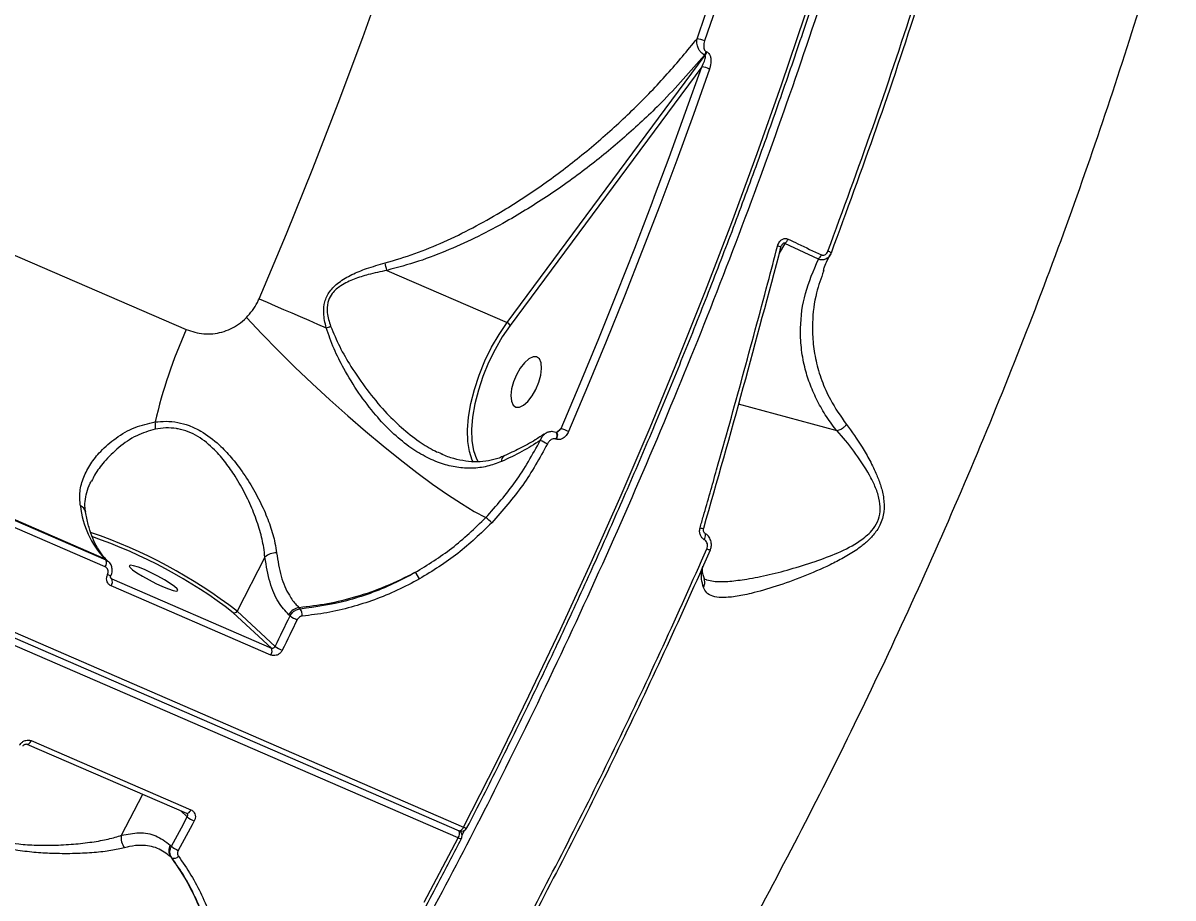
# Model space of a CAD drawing. Header units: millimetres. Extents: x -6104 to 7803, y -6013 to 4803.
# Drawn here: x 1746.5 to 1936.7, y -2313.8 to -2169.1 of the extents above; entities that cross this region are included whole.
import ezdxf

# ---------------------------------------------------------------- set-up
doc = ezdxf.new("R2010")
doc.units = ezdxf.units.MM
for name, color, linetype in [('DIKOM_ОБЪЕКТ', 7, 'Continuous'), ('DIKOM_РАЗМЕР_ЗОНА', 7, 'Continuous'), ('DIKOM_РАЗМЕР_ОБЪЕКТА', 7, 'Continuous')]:
    doc.layers.add(name, color=color, linetype=linetype)
doc.styles.add('style1', font='arial.ttf', dxfattribs={"width": 0.8})
doc.dimstyles.new('1-50', dxfattribs={"dimtxt": 300, "dimasz": 200, "dimexe": 100, "dimexo": 0, "dimgap": 100, "dimtad": 1, "dimtxsty": 'style1', "dimcen": 200, "dimclrd": 7, "dimclre": 7, "dimclrt": 7, "dimadec": 1, "dimazin": 2, "dimtfac": 1, "dimtmove": 0, "dimatfit": 2, "dimfxl": 0, "dimlwd": 25, "dimlwe": 18, "dimarcsym": 0})

# ---------------------------------------------------------------- blocks, each defined once
blk = doc.blocks.new('*D10')
at = {"layer": 'Defpoints', "color": 0, "transparency": 16777216}
for p in [(-4094.65, -224.49), (3111.63, -1726.03), (3111.63, -4948.58)]:
    blk.add_point(p, dxfattribs=at)
at = {"layer": 'DIKOM_РАЗМЕР_ОБЪЕКТА', "color": 7, "lineweight": 18, "transparency": 16777216}
for p, q in [((-4094.65, -224.49), (-4094.65, -5048.58)), ((3111.63, -1726.03), (3111.63, -5048.58))]:
    blk.add_line(p, q, dxfattribs=at)
at = {"layer": 'DIKOM_РАЗМЕР_ОБЪЕКТА', "color": 7, "lineweight": 25, "transparency": 16777216}
blk.add_line((-3894.65, -4948.58), (2911.63, -4948.58), dxfattribs=at)
at = {"layer": 'DIKOM_РАЗМЕР_ОБЪЕКТА', "color": 7, "transparency": 16777216}
for points in [[(-3894.65, -4915.24), (-3894.65, -4981.91), (-4094.65, -4948.58)], [(2911.63, -4915.24), (2911.63, -4981.91), (3111.63, -4948.58)]]:
    blk.add_solid(points, dxfattribs=at)
at = {"layer": 'DIKOM_РАЗМЕР_ОБЪЕКТА', "color": 7, "transparency": 16777216, "insert": (-134.24, -4695.4), "char_height": 300, "attachment_point": 5, "style": 'style1'}
blk.add_mtext('7200', dxfattribs=at)
blk = doc.blocks.new('*D12')
at = {"layer": 'Defpoints', "color": 0, "transparency": 16777216}
for p in [(-6103.62, -69.94), (4675.35, -1132.87), (4675.35, -5913.06)]:
    blk.add_point(p, dxfattribs=at)
at = {"layer": 'DIKOM_РАЗМЕР_ЗОНА', "color": 7, "lineweight": 18, "transparency": 16777216}
for p, q in [((-6103.62, -69.94), (-6103.62, -6013.06)), ((4675.35, -1132.87), (4675.35, -6013.06))]:
    blk.add_line(p, q, dxfattribs=at)
at = {"layer": 'DIKOM_РАЗМЕР_ЗОНА', "color": 7, "lineweight": 25, "transparency": 16777216}
blk.add_line((-5903.62, -5913.06), (4475.35, -5913.06), dxfattribs=at)
at = {"layer": 'DIKOM_РАЗМЕР_ЗОНА', "color": 7, "transparency": 16777216}
for points in [[(-5903.62, -5879.73), (-5903.62, -5946.4), (-6103.62, -5913.06)], [(4475.35, -5879.73), (4475.35, -5946.4), (4675.35, -5913.06)]]:
    blk.add_solid(points, dxfattribs=at)
at = {"layer": 'DIKOM_РАЗМЕР_ЗОНА', "color": 7, "transparency": 16777216, "insert": (271.51, -5659.89), "char_height": 300, "attachment_point": 5, "style": 'style1'}
blk.add_mtext('10800', dxfattribs=at)

msp = doc.modelspace()

# ---------------------------------------------------------------- linework, layer by layer
at = {"layer": 'DIKOM_ОБЪЕКТ', "color": 7, "linetype": 'Continuous', "lineweight": 15}
for p, q in [((1484.612, -2094.664), (1773.469, -2219.762)), ((1419.184, -2129.639), (1818.632, -2302.631)), ((1419.918, -2129.031), (1819.366, -2302.023)), ((1818.456, -2303.788), (1419.008, -2130.796)), ((1859.497, -2173.816), (1859.597, -2173.86)), ((1826.552, -2218.607), (1859.302, -2174.428)), ((1859.302, -2174.428), (1859.202, -2174.384)), ((1858.747, -2176.317), (1827.048, -2219.079)), ((1872.517, -2205.543), (1871.513, -2207.233)), ((1878.041, -2208.152), (1872.517, -2205.543)), ((1806.652, -2209.989), (1826.552, -2218.607)), ((1878.948, -2209.998), (1878.908, -2210.118)), ((1759.972, -2257.661), (1691.472, -2227.995)), ((1691.693, -2228.201), (1760.194, -2257.867)), ((1760.094, -2259.023), (1691.594, -2229.357)), ((1835.486, -2236.107), (1838.022, -2230.13)), ((1881.123, -2236.538), (1864.816, -2232.089)), ((1834.696, -2236.814), (1834.618, -2236.78)), ((1834.652, -2236.795), (1835.486, -2236.107)), ((1834.701, -2237.901), (1834.624, -2237.868)), ((1815.667, -2240.279), (1815.862, -2240.361)), ((1826.039, -2240.699), (1826.067, -2240.686)), ((1821.49, -2241.173), (1821.751, -2241.657)), ((1760.194, -2257.867), (1759.972, -2257.661)), ((1786.492, -2257.43), (1781.906, -2266.323)), ((1760.647, -2258.162), (1760.425, -2257.956)), ((1760.996, -2260.845), (1761.154, -2260.991)), ((1761.154, -2260.991), (1787.564, -2272.428)), ((1787.461, -2273.59), (1761.051, -2262.152)), ((1787.564, -2272.428), (1781.267, -2266.585)), ((1781.906, -2266.323), (1788.185, -2272.15)), ((1790.648, -2267.13), (1790.447, -2266.943)), ((1792.162, -2265.764), (1792.347, -2265.936)), ((1747.855, -2287.745), (1774.265, -2299.183)), ((1747.138, -2288.321), (1773.548, -2299.758)), ((1762.794, -2303.39), (1766.288, -2296.614)), ((1773.658, -2300.323), (1772.614, -2299.354)), ((1773.543, -2299.761), (1773.599, -2299.795)), ((1818.801, -2302.741), (1818.718, -2302.664)), ((1819.107, -2303.362), (1819.52, -2302.564)), ((1770.825, -2305), (1771.026, -2305.186)), ((1771.105, -2307.134), (1770.92, -2306.962))]:
    msp.add_line(p, q, dxfattribs=at)
at = {"layer": 'DIKOM_ОБЪЕКТ', "color": 7, "linetype": 'Continuous', "lineweight": 15, "flags": 128}
for points in [[(1819.366, -2302.023), (1824.829, -2291.229), (1830.169, -2280.335), (1835.38, -2269.349), (1840.458, -2258.282), (1845.4, -2247.141), (1850.201, -2235.938), (1854.856, -2224.681), (1859.362, -2213.379), (1863.715, -2202.042), (1867.912, -2190.68), (1871.949, -2179.303), (1875.822, -2167.919), (1879.528, -2156.539), (1883.065, -2145.171), (1886.428, -2133.827), (1889.617, -2122.514), (1892.626, -2111.243), (1895.455, -2100.024), (1898.1, -2088.865), (1900.56, -2077.775), (1902.833, -2066.766), (1904.916, -2055.845), (1906.808, -2045.022)], [(1785.531, -2214.686), (1790.044, -2203.947), (1794.409, -2193.16), (1798.622, -2182.334), (1802.679, -2171.479), (1806.577, -2160.606), (1810.31, -2149.725), (1813.877, -2138.845), (1817.273, -2127.977), (1820.496, -2117.132), (1823.543, -2106.318), (1826.41, -2095.547), (1829.096, -2084.828), (1831.596, -2074.171), (1833.911, -2063.586), (1836.036, -2053.083)], [(1857.968, -2171.674), (1860.751, -2163.499), (1863.447, -2155.324), (1866.056, -2147.154), (1868.577, -2138.993), (1871.009, -2130.843), (1873.35, -2122.708), (1875.6, -2114.592), (1877.758, -2106.499)], [(1879.054, -2106.724), (1876.892, -2114.835), (1874.637, -2122.969), (1872.29, -2131.122), (1869.853, -2139.29), (1867.327, -2147.469), (1864.712, -2155.657), (1862.009, -2163.85), (1859.221, -2172.044)], [(1860.032, -2176.697), (1857.357, -2184.23), (1854.611, -2191.757), (1851.796, -2199.275), (1848.912, -2206.781), (1845.961, -2214.272), (1842.944, -2221.745), (1839.862, -2229.199), (1836.716, -2236.63)], [(1850.952, -2197.726), (1853.338, -2191.341), (1856.078, -2183.832), (1858.747, -2176.317)], [(1838.022, -2230.13), (1838.624, -2228.694), (1841.699, -2221.258), (1844.709, -2213.802), (1847.653, -2206.329), (1850.53, -2198.841), (1850.952, -2197.726)], [(1871.826, -2206.155), (1871.824, -2206.156), (1871.801, -2206.158)], [(1785.531, -2214.686), (1786.852, -2215.258), (1788.197, -2215.839), (1789.563, -2216.429), (1790.948, -2217.027), (1792.351, -2217.631), (1793.768, -2218.241), (1795.197, -2218.856), (1796.637, -2219.475)], [(1783.445, -2217.801), (1785.995, -2220.49), (1788.679, -2223.22), (1791.468, -2225.966), (1794.337, -2228.7), (1797.257, -2231.395), (1800.199, -2234.024), (1803.134, -2236.562), (1806.033, -2238.983), (1808.868, -2241.264), (1811.609, -2243.382), (1814.231, -2245.316), (1816.708, -2247.047), (1819.015, -2248.558), (1821.128, -2249.834), (1823.029, -2250.862)], [(1820.53, -2240.677), (1820.318, -2239.951), (1820.047, -2238.274), (1819.995, -2236.361), (1820.163, -2234.257), (1820.546, -2232.011), (1821.136, -2229.677), (1821.92, -2227.309), (1822.877, -2224.964), (1823.986, -2222.697), (1825.221, -2220.561), (1826.552, -2218.607)], [(1827.048, -2219.079), (1825.758, -2220.973), (1824.56, -2223.044), (1823.485, -2225.243), (1822.556, -2227.517), (1821.797, -2229.812), (1821.224, -2232.076), (1820.852, -2234.254), (1820.69, -2236.295), (1820.741, -2238.15), (1821.003, -2239.776), (1821.471, -2241.134), (1821.49, -2241.173)], [(1830.005, -2231.639), (1830.705, -2230.741), (1831.324, -2229.656), (1831.814, -2228.473), (1832.133, -2227.288), (1832.257, -2226.197), (1832.176, -2225.287), (1831.895, -2224.633), (1831.437, -2224.288), (1830.841, -2224.28), (1830.153, -2224.609), (1829.43, -2225.248), (1828.73, -2226.147), (1828.111, -2227.231), (1827.621, -2228.414), (1827.301, -2229.599), (1827.177, -2230.691), (1827.259, -2231.601), (1827.54, -2232.254), (1827.998, -2232.599), (1828.594, -2232.608), (1829.282, -2232.279), (1830.005, -2231.639)], [(1834.618, -2236.78), (1834.672, -2236.815), (1834.749, -2236.936), (1834.784, -2237.118), (1834.773, -2237.346), (1834.719, -2237.603), (1834.624, -2237.868)], [(1834.697, -2236.814), (1834.75, -2236.849), (1834.827, -2236.97), (1834.862, -2237.151), (1834.851, -2237.38), (1834.796, -2237.637), (1834.701, -2237.901)], [(1821.01, -2241.757), (1820.801, -2241.352), (1820.53, -2240.677)], [(1859.053, -2252.659), (1859.053, -2252.656), (1859.034, -2252.64)], [(1859.164, -2254.512), (1859.264, -2254.295), (1859.337, -2254.081), (1859.378, -2253.882), (1859.386, -2253.71), (1859.358, -2253.574), (1859.298, -2253.483), (1859.265, -2253.46)], [(1760.425, -2257.956), (1760.277, -2257.835), (1759.972, -2257.661)], [(1859.598, -2256.02), (1859.724, -2256.075), (1859.837, -2256.123), (1859.936, -2256.165), (1860.018, -2256.2), (1860.081, -2256.226), (1860.123, -2256.243), (1860.143, -2256.25), (1860.142, -2256.247)], [(1766.55, -2259.464), (1765.565, -2259.067), (1764.782, -2258.817), (1764.265, -2258.732), (1764.056, -2258.821), (1764.171, -2259.075), (1764.601, -2259.474), (1765.311, -2259.986), (1766.245, -2260.569), (1767.325, -2261.176), (1768.465, -2261.759), (1769.573, -2262.269), (1770.558, -2262.665), (1771.341, -2262.916), (1771.858, -2263), (1772.068, -2262.912), (1771.953, -2262.658), (1771.523, -2262.259), (1770.812, -2261.747), (1769.879, -2261.163), (1768.798, -2260.556), (1767.658, -2259.974), (1766.55, -2259.464)], [(1788.185, -2272.15), (1788.494, -2271.523), (1788.803, -2270.897), (1789.112, -2270.27), (1789.42, -2269.642), (1789.728, -2269.015), (1790.035, -2268.387), (1790.342, -2267.758), (1790.648, -2267.13)], [(1791.832, -2267.753), (1791.525, -2268.383), (1791.217, -2269.013), (1790.909, -2269.642), (1790.601, -2270.272), (1790.292, -2270.9), (1789.983, -2271.529), (1789.673, -2272.157), (1789.363, -2272.785)], [(1747.137, -2288.32), (1747.154, -2288.327), (1747.24, -2288.336), (1747.338, -2288.311), (1747.442, -2288.253), (1747.55, -2288.163), (1747.658, -2288.046), (1747.761, -2287.905), (1747.855, -2287.745)], [(1773.548, -2299.758), (1773.563, -2299.764), (1773.65, -2299.774), (1773.747, -2299.749), (1773.852, -2299.69), (1773.96, -2299.601), (1774.067, -2299.483), (1774.17, -2299.342), (1774.265, -2299.183)], [(1771.026, -2305.186), (1771.356, -2304.58), (1771.686, -2303.973), (1772.016, -2303.365), (1772.345, -2302.758), (1772.674, -2302.15), (1773.002, -2301.541), (1773.331, -2300.932), (1773.658, -2300.323)], [(1774.802, -2301.025), (1774.474, -2301.636), (1774.145, -2302.247), (1773.815, -2302.856), (1773.486, -2303.466), (1773.156, -2304.075), (1772.825, -2304.684), (1772.494, -2305.292), (1772.163, -2305.9)], [(1818.632, -2302.631), (1818.65, -2302.638), (1818.739, -2302.646), (1818.839, -2302.619), (1818.946, -2302.556), (1819.057, -2302.461), (1819.167, -2302.337), (1819.271, -2302.189), (1819.366, -2302.023)], [(1818.687, -2302.653), (1818.728, -2302.681), (1818.801, -2302.741)], [(1812.855, -2314.454), (1818.456, -2303.788)]]:
    msp.add_lwpolyline(points, dxfattribs=at)
at = {"layer": 'DIKOM_ОБЪЕКТ', "color": 7, "linetype": 'Continuous', "lineweight": 15}
for centre, radius, start, end in [((1857.25, -2176.419), 4.799, 65.75829, 81.39828), ((1857.463, -2173.119), 2.15, 323.96455, 341.09264), ((1857.563, -2173.163), 2.15, 323.96455, 341.09264), ((1858.045, -2181.052), 4.787, 65.4765, 81.57593), ((1870.947, -2207.824), 1.887, 62.22192, 79.66226), ((1871.217, -2204.108), 1.936, 312.16678, 338.77828), ((1876.685, -2206.715), 1.976, 313.33684, 339.3001), ((1879.419, -2207.754), 0.965, 41.49824, 77.75975), ((1761.927, -2219.359), 45.696, 11.83276, 13.41925), ((1852.67, -2254.908), 86.648, 156.07043, 166.75004), ((1790.331, -2199.471), 20.974, 287.49697, 289.60271), ((1826.213, -2219.461), 0.918, 24.59497, 68.34119), ((1764.959, -2235.77), 3.445, 352.31917, 12.09268), ((1803.202, -2313.763), 84.1, 66.51523, 67.42579), ((1821.965, -2260.02), 24.117, 62.19804, 65.29129), ((1826.531, -2241.484), 0.927, 122.10318, 187.20447), ((1770.988, -2247.325), 15.106, 186.07358, 223.17554), ((1755.495, -2250.207), 1.368, 12.28529, 69.81121), ((1819.91, -2255.385), 5.494, 41.82156, 55.40714), ((1730.066, -2333.88), 85.155, 52.49921, 71.09237), ((1730.922, -2332.222), 82.721, 52.51141, 70.98563), ((1859.033, -2251.121), 1.539, 248.41487, 270.74578), ((1788.251, -2259.163), 2.47, 85.96774, 135.42289), ((1759.131, -2258.357), 1.17, 325.33119, 24.76808), ((1761.071, -2259.302), 1.14, 238.60036, 267.44355), ((1760.086, -2261.482), 1.176, 325.22745, 24.68387), ((1809.227, -2262.151), 3.038, 21.96732, 46.52703), ((1781.443, -2266.103), 0.513, 249.88581, 334.59061), ((1792.384, -2267.924), 2.171, 95.88352, 153.14096), ((1794.769, -2260.737), 7.606, 237.1915, 247.28619), ((1790.858, -2266.989), 1.823, 355.03079, 35.26837), ((1786.496, -2272.919), 1.175, 325.19061, 24.69737), ((1791.95, -2266.576), 6.727, 235.95814, 247.37884), ((1776.354, -2297.216), 4.114, 229.05062, 247.82972), ((1765.022, -2303.948), 2.297, 165.94592, 220.93932), ((1817.426, -2303.071), 1.255, 325.14201, 21.26801), ((1819.029, -2301.714), 1, 246.58356, 332.78465), ((1818.121, -2303.474), 1, 346.22064, 47.13963), ((1819.863, -2301.272), 0.9, 236.51676, 273.545), ((1772.45, -2305.905), 1.86, 150.88935, 214.64694), ((1773.612, -2302.33), 3.853, 227.84053, 247.91148), ((1818.944, -2303.055), 0.881, 236.31767, 274.24379), ((1818.121, -2303.474), 1, 332.66279, 346.22064), ((1771.451, -2306.188), 1.008, 249.91053, 317.48202)]:
    msp.add_arc(centre, radius, start, end, dxfattribs=at)
for points, knots in [([(1873.825, -1806.548), (1873.842, -1806.564), (1876.538, -1809.059), (1881.369, -1815.112), (1888.203, -1824.786), (1894.232, -1835.629), (1899.542, -1847.398), (1904.123, -1860.059), (1908.055, -1873.807), (1911.294, -1888.644), (1913.813, -1904.542), (1915.556, -1921.152), (1916.535, -1938.399), (1916.779, -1956.198), (1916.292, -1974.838), (1915.043, -1994.291), (1913.019, -2014.507), (1910.264, -2035.041), (1906.805, -2055.815), (1902.683, -2076.747), (1897.832, -2098.179), (1892.236, -2120.056), (1885.898, -2142.311), (1878.956, -2164.454), (1871.449, -2186.412), (1863.426, -2208.118), (1854.758, -2229.924), (1845.445, -2251.758), (1835.507, -2273.543), (1825.599, -2293.898), (1815.835, -2312.82), (1806.309, -2330.339), (1796.453, -2347.552), (1786.29, -2364.407), (1775.93, -2380.724), (1765.426, -2396.425), (1755.925, -2409.954), (1749.859, -2418.139), (1747.389, -2421.472)], [0, 0, 0, 0, 0.0001878, 0.0303399, 0.0605166, 0.0906687, 0.1199697, 0.1492932, 0.1785943, 0.2087463, 0.238923, 0.2690751, 0.2983757, 0.3276989, 0.3569995, 0.3871513, 0.4173276, 0.4474793, 0.4767801, 0.5061036, 0.5354043, 0.5655563, 0.5957329, 0.6258848, 0.6551856, 0.6845091, 0.7138099, 0.7439618, 0.7741383, 0.8042902, 0.8297913, 0.8553221, 0.880853, 0.9066258, 0.9323986, 0.9575223, 0.9827031, 1, 1, 1, 1]), ([(1819.918, -2302.171), (1820.831, -2300.388), (1823.477, -2295.218), (1827.775, -2286.588), (1832.771, -2276.258), (1837.649, -2265.849), (1842.408, -2255.37), (1847.044, -2244.828), (1851.552, -2234.231), (1855.93, -2223.588), (1860.174, -2212.906), (1864.282, -2202.194), (1868.249, -2191.458), (1872.074, -2180.709), (1875.753, -2169.952), (1879.284, -2159.198), (1882.663, -2148.453), (1885.888, -2137.726), (1888.958, -2127.024), (1891.868, -2116.357), (1894.618, -2105.731), (1897.206, -2095.155), (1899.628, -2084.637), (1901.884, -2074.184), (1903.972, -2063.805), (1905.89, -2053.507), (1907.637, -2043.298), (1909.211, -2033.185), (1910.611, -2023.177), (1911.836, -2013.28), (1912.885, -2003.503), (1913.758, -1993.852), (1914.453, -1984.335), (1914.971, -1974.958), (1915.31, -1965.729), (1915.47, -1956.655), (1915.452, -1947.742), (1915.254, -1938.998), (1914.878, -1930.428), (1914.324, -1922.039), (1913.591, -1913.838), (1912.68, -1905.83), (1911.592, -1898.022), (1910.327, -1890.419), (1908.887, -1883.028), (1907.272, -1875.853), (1905.484, -1868.9), (1903.524, -1862.175), (1901.392, -1855.683), (1899.092, -1849.428), (1896.623, -1843.416), (1893.989, -1837.651), (1891.19, -1832.138), (1888.231, -1826.881), (1885.11, -1821.884), (1881.835, -1817.149), (1878.399, -1812.694), (1875.311, -1809.03), (1873.309, -1806.964), (1872.56, -1806.19)], [0, 0, 0, 0, 0.0093746, 0.0271866, 0.0449985, 0.0628105, 0.0806222, 0.0984342, 0.1162461, 0.134058, 0.1518699, 0.1696819, 0.1874939, 0.2053059, 0.2231184, 0.2409307, 0.2587433, 0.2765562, 0.2943693, 0.3121826, 0.3299963, 0.3478102, 0.3656245, 0.3834392, 0.4012543, 0.4190699, 0.4368861, 0.4547028, 0.4725198, 0.4903376, 0.508156, 0.5259752, 0.5437951, 0.5616156, 0.5794371, 0.5972593, 0.6150823, 0.6329064, 0.6507313, 0.668557, 0.6863838, 0.7042114, 0.7220398, 0.739869, 0.7576988, 0.7755291, 0.7933595, 0.8111899, 0.8290198, 0.8468486, 0.8646758, 0.8825007, 0.9003223, 0.9181399, 0.9359524, 0.9537585, 0.9715573, 0.9893479, 1, 1, 1, 1]), ([(1916.885, -1862.859), (1917.161, -1863.118), (1919.652, -1865.448), (1923.966, -1870.661), (1929.768, -1878.547), (1935.252, -1887.658), (1940.377, -1897.946), (1945.042, -1909.507), (1949.104, -1922.081), (1952.518, -1935.671), (1955.247, -1950.256), (1957.205, -1965.354), (1958.423, -1980.868), (1958.947, -1996.699), (1958.795, -2013.276), (1957.933, -2030.573), (1956.343, -2048.547), (1954.008, -2067.201), (1950.9, -2086.487), (1946.987, -2106.453), (1942.302, -2126.807), (1936.97, -2147.062), (1931.08, -2167.042), (1924.709, -2186.672), (1917.69, -2206.504), (1910.026, -2226.479), (1901.733, -2246.53), (1893.05, -2266.101), (1884.034, -2285.142), (1874.741, -2303.612), (1864.974, -2321.93), (1854.74, -2340.016), (1844.092, -2357.858), (1836.733, -2369.326), (1833.055, -2375.058)], [0, 0, 0, 0, 0.00362333, 0.03267751, 0.06202086, 0.09136412, 0.12380246, 0.1562658, 0.18870386, 0.22209805, 0.25551995, 0.28891367, 0.3203315, 0.35177295, 0.38319047, 0.41551451, 0.44786506, 0.48018897, 0.51368225, 0.54717551, 0.58114976, 0.61512431, 0.64703362, 0.67896806, 0.71087771, 0.74371715, 0.77658352, 0.80942335, 0.8407557, 0.87211054, 0.90344315, 0.93562061, 0.96782235, 1, 1, 1, 1]), ([(1879.624, -2206.811), (1882.128, -2199.993), (1887.136, -2186.358), (1893.999, -2165.789), (1900.41, -2145.173), (1904.202, -2131.466), (1906.098, -2124.612)], [0, 0, 0, 0, 0.2486169, 0.4972324, 0.7486167, 1, 1, 1, 1]), ([(1906.584, -2125.039), (1904.711, -2131.807), (1900.967, -2145.343), (1894.597, -2165.851), (1887.727, -2186.465), (1882.67, -2200.232), (1880.142, -2207.115)], [0, 0, 0, 0, 0.2486151, 0.4972303, 0.7486159, 1, 1, 1, 1]), ([(1806.375, -2208.754), (1808.029, -2208.267), (1811.338, -2207.293), (1816.164, -2205.286), (1820.89, -2202.985), (1826.308, -2199.93), (1832.262, -2196.055), (1838.659, -2191.229), (1844.722, -2186.023), (1849.472, -2181.378), (1853.928, -2176.612), (1856.362, -2173.637), (1857.968, -2171.674)], [0, 0, 0, 0, 0.0776046, 0.1552642, 0.2354701, 0.3156982, 0.4385192, 0.5613754, 0.6872842, 0.8132, 0.8767631, 1, 1, 1, 1]), ([(1859.202, -2174.384), (1859.102, -2174.33), (1858.884, -2174.211), (1858.557, -2173.898), (1858.247, -2173.443), (1857.995, -2172.79), (1857.916, -2172.172), (1857.956, -2171.788), (1857.968, -2171.674)], [0, 0, 0, 0, 0.1137039, 0.2493141, 0.4227225, 0.6135053, 0.8848476, 1, 1, 1, 1]), ([(1859.221, -2172.044), (1859.148, -2172.318), (1859.042, -2172.718), (1859.09, -2173.241), (1859.193, -2173.534), (1859.336, -2173.727), (1859.447, -2173.789), (1859.497, -2173.816)], [0, 0, 0, 0, 0.4299939, 0.6257554, 0.7881358, 0.9052788, 1, 1, 1, 1]), ([(1859.597, -2173.86), (1859.675, -2173.904), (1859.85, -2174.002), (1860.075, -2174.311), (1860.243, -2174.79), (1860.305, -2175.576), (1860.188, -2176.238), (1860.048, -2176.652), (1860.032, -2176.697)], [0, 0, 0, 0, 0.0933646, 0.2087346, 0.3720767, 0.579283, 0.9535933, 1, 1, 1, 1]), ([(1859.202, -2174.384), (1856.877, -2177.047), (1852.866, -2181.639), (1846.389, -2187.687), (1840.215, -2192.808), (1833.576, -2197.606), (1827.363, -2201.447), (1821.798, -2204.406), (1816.96, -2206.622), (1811.924, -2208.58), (1808.409, -2209.519), (1806.652, -2209.989)], [0, 0, 0, 0, 0.1721632, 0.2969446, 0.4217201, 0.5495747, 0.6773932, 0.7569467, 0.8364837, 0.9182741, 1, 1, 1, 1]), ([(1858.747, -2176.317), (1858.909, -2176.01), (1859.144, -2175.565), (1859.337, -2174.998), (1859.395, -2174.696), (1859.383, -2174.525), (1859.342, -2174.452), (1859.315, -2174.436), (1859.302, -2174.428)], [0, 0, 0, 0, 0.4958832, 0.7197513, 0.870263, 0.9510269, 0.9759188, 1, 1, 1, 1]), ([(1858.467, -2252.551), (1858.651, -2251.912), (1859.572, -2248.715), (1861.948, -2240.386), (1865.528, -2227.532), (1868.86, -2215.191), (1870.751, -2208.001), (1871.285, -2205.968)], [0, 0, 0, 0, 0.0413732, 0.2068715, 0.5381524, 0.8694337, 1, 1, 1, 1]), ([(1871.801, -2206.158), (1869.748, -2213.915), (1865.635, -2229.453), (1861.237, -2244.903), (1859.034, -2252.64)], [0, 0, 0, 0, 0.4991763, 1, 1, 1, 1]), ([(1871.285, -2205.968), (1871.372, -2205.725), (1871.516, -2205.324), (1871.921, -2204.905), (1872.329, -2204.707), (1872.719, -2204.691), (1872.932, -2204.774), (1873.022, -2204.809)], [0, 0, 0, 0, 0.3038514, 0.5022899, 0.7017131, 0.8732242, 1, 1, 1, 1]), ([(1871.831, -2206.155), (1871.836, -2206.13), (1871.859, -2206.018), (1871.912, -2205.921), (1871.954, -2205.846)], [0, 0, 0, 0, 0.2255321, 1, 1, 1, 1]), ([(1872.517, -2205.543), (1872.493, -2205.523), (1872.454, -2205.488), (1872.376, -2205.476), (1872.303, -2205.489), (1872.224, -2205.528), (1872.11, -2205.623), (1872.011, -2205.738), (1871.966, -2205.832), (1871.954, -2205.859)], [0, 0, 0, 0, 0.15156453, 0.25260994, 0.33344307, 0.44199605, 0.57549452, 0.88312311, 1, 1, 1, 1]), ([(1873.022, -2204.809), (1873.57, -2205.071), (1875.397, -2205.947), (1877.242, -2206.81), (1878.533, -2207.414)], [0, 0, 0, 0, 0.2996082, 1, 1, 1, 1]), ([(1881.123, -2236.538), (1881.068, -2236.47), (1880.361, -2235.586), (1879.135, -2233.853), (1877.681, -2231.28), (1876.549, -2228.643), (1875.683, -2225.787), (1875.152, -2222.74), (1874.999, -2218.659), (1875.646, -2213.71), (1877.238, -2210.016), (1878.041, -2208.152)], [0, 0, 0, 0, 0.0075297, 0.0976724, 0.1878252, 0.2803448, 0.372874, 0.4832193, 0.5943215, 0.7952728, 1, 1, 1, 1]), ([(1880.142, -2207.115), (1880.052, -2207.311), (1879.871, -2207.703), (1879.376, -2208.099), (1878.794, -2208.278), (1878.332, -2208.245), (1878.091, -2208.168), (1878.041, -2208.152)], [0, 0, 0, 0, 0.24353168, 0.48755313, 0.71980879, 0.94187004, 1, 1, 1, 1]), ([(1878.533, -2207.414), (1878.584, -2207.433), (1878.714, -2207.484), (1878.956, -2207.486), (1879.224, -2207.374), (1879.47, -2207.143), (1879.569, -2206.929), (1879.624, -2206.811)], [0, 0, 0, 0, 0.1207603, 0.3074861, 0.5229464, 0.7374194, 1, 1, 1, 1]), ([(1878.869, -2209.982), (1878.935, -2209.784), (1879.23, -2208.888), (1879.68, -2208.018), (1880.032, -2207.34)], [0, 0, 0, 0, 0.2204811, 1, 1, 1, 1]), ([(1796.637, -2219.475), (1796.448, -2218.663), (1796.12, -2217.249), (1796.301, -2215.144), (1797.163, -2213.342), (1798.774, -2211.829), (1800.882, -2210.632), (1803.466, -2209.58), (1805.339, -2209.048), (1806.375, -2208.754)], [0, 0, 0, 0, 0.1491239, 0.2596402, 0.3716706, 0.4987923, 0.6508219, 0.8069748, 1, 1, 1, 1]), ([(1806.652, -2209.989), (1805.625, -2210.204), (1803.794, -2210.587), (1801.235, -2211.381), (1799.177, -2212.356), (1797.686, -2213.577), (1797.091, -2214.654), (1796.782, -2215.725), (1796.731, -2217.216), (1797.133, -2218.488), (1797.368, -2219.23)], [0, 0, 0, 0, 0.2010364, 0.3583955, 0.5149429, 0.6385029, 0.7217795, 0.7449576, 0.8512693, 1, 1, 1, 1]), ([(1878.908, -2210.118), (1878.478, -2211.301), (1877.467, -2214.08), (1877.007, -2218.01), (1877.091, -2221.778), (1877.582, -2224.969), (1878.53, -2228.175), (1880.069, -2231.724), (1881.735, -2234.103), (1882.683, -2235.457)], [0, 0, 0, 0, 0.1440173, 0.338355, 0.460448, 0.5825258, 0.7082461, 0.8339414, 1, 1, 1, 1]), ([(1783.445, -2217.801), (1784.11, -2217.008), (1784.844, -2216.131), (1785.394, -2214.997), (1785.484, -2214.792), (1785.531, -2214.686)], [0, 0, 0, 0, 0.8217913, 0.9078916, 1, 1, 1, 1]), ([(1773.469, -2219.762), (1774.428, -2220.071), (1776.326, -2220.682), (1779.377, -2220.335), (1781.812, -2219.27), (1783.016, -2218.188), (1783.445, -2217.801)], [0, 0, 0, 0, 0.2885671, 0.5716215, 0.8470296, 1, 1, 1, 1]), ([(1825.612, -2241.601), (1824.832, -2241.892), (1823.251, -2242.481), (1820.769, -2242.768), (1818.233, -2242.615), (1815.611, -2241.967), (1812.945, -2240.81), (1810.184, -2239.074), (1807.44, -2236.778), (1804.655, -2233.82), (1801.972, -2230.289), (1799.697, -2226.568), (1797.846, -2222.954), (1797.042, -2220.64), (1796.637, -2219.475)], [0, 0, 0, 0, 0.0667261, 0.1352483, 0.2049119, 0.2761761, 0.3547321, 0.435009, 0.5258147, 0.6185679, 0.7247462, 0.8332664, 0.9160271, 1, 1, 1, 1]), ([(1797.368, -2219.23), (1797.842, -2220.363), (1798.798, -2222.647), (1800.85, -2226.138), (1803.324, -2229.759), (1806.135, -2233.143), (1809.045, -2236.032), (1811.838, -2238.209), (1814.068, -2239.639), (1815.326, -2240.142), (1815.667, -2240.279)], [0, 0, 0, 0, 0.1255142, 0.2530772, 0.4112139, 0.5723355, 0.7063748, 0.8428831, 0.9573797, 1, 1, 1, 1]), ([(1768.328, -2235.048), (1768.929, -2234.992), (1770.145, -2234.879), (1772.054, -2235.07), (1773.992, -2235.598), (1776.367, -2236.722), (1778.743, -2238.547), (1780.973, -2240.914), (1782.889, -2243.409), (1784.678, -2246.243), (1786.237, -2249.282), (1787.432, -2252.27), (1788.142, -2254.748), (1788.347, -2256.164), (1788.425, -2256.699)], [0, 0, 0, 0, 0.0603697, 0.1220437, 0.1825852, 0.2451988, 0.3548625, 0.4358123, 0.5191038, 0.6213409, 0.7265992, 0.8297198, 0.93558, 1, 1, 1, 1]), ([(1755.967, -2248.924), (1755.904, -2248.131), (1755.776, -2246.518), (1756.433, -2244.182), (1757.608, -2241.948), (1759.376, -2239.74), (1761.806, -2237.647), (1764.824, -2235.821), (1767.193, -2235.299), (1768.328, -2235.048)], [0, 0, 0, 0, 0.1295377, 0.2635067, 0.3938341, 0.5268927, 0.6860448, 0.8495376, 1, 1, 1, 1]), ([(1768.374, -2236.23), (1767.318, -2236.55), (1765.1, -2237.223), (1762.264, -2239.221), (1759.99, -2241.479), (1758.513, -2243.38), (1757.993, -2244.487), (1757.836, -2244.819)], [0, 0, 0, 0, 0.2220667, 0.4666308, 0.7115336, 0.9134485, 1, 1, 1, 1]), ([(1786.492, -2257.43), (1786.436, -2256.892), (1786.289, -2255.492), (1785.705, -2253.018), (1784.694, -2250.07), (1783.325, -2247.026), (1781.761, -2244.238), (1780.036, -2241.743), (1778.044, -2239.416), (1775.912, -2237.657), (1773.807, -2236.616), (1772.61, -2236.276), (1771.372, -2236.064), (1770.089, -2235.979), (1768.951, -2236.146), (1768.374, -2236.23)], [0, 0, 0, 0, 0.0653889, 0.1703665, 0.2779434, 0.3818111, 0.4884112, 0.5695599, 0.652793, 0.7604186, 0.8151609, 0.8718845, 0.8800445, 0.9391969, 1, 1, 1, 1]), ([(1834.611, -2236.799), (1834.461, -2236.74), (1834.131, -2236.61), (1833.573, -2236.665), (1833.114, -2236.809), (1832.893, -2236.986), (1832.828, -2237.038)], [0, 0, 0, 0, 0.2523675, 0.5556799, 0.8701355, 1, 1, 1, 1]), ([(1834.965, -2236.656), (1834.939, -2236.68), (1834.875, -2236.74), (1834.775, -2236.788), (1834.703, -2236.809), (1834.672, -2236.809), (1834.687, -2236.81), (1834.692, -2236.812), (1834.694, -2236.813)], [0, 0, 0, 0, 0.1649364, 0.406906, 0.5884497, 0.7432619, 0.9183738, 1, 1, 1, 1]), ([(1836.716, -2236.63), (1836.598, -2236.856), (1836.374, -2237.285), (1835.889, -2237.73), (1835.416, -2237.955), (1835.014, -2238.002), (1834.796, -2237.932), (1834.701, -2237.901)], [0, 0, 0, 0, 0.2791631, 0.5293756, 0.7215977, 0.8794176, 1, 1, 1, 1]), ([(1834.965, -2236.656), (1835.037, -2236.596), (1835.237, -2236.43), (1835.389, -2236.233), (1835.486, -2236.107)], [0, 0, 0, 0, 0.3601432, 1, 1, 1, 1]), ([(1882.683, -2235.457), (1883.557, -2236.663), (1884.882, -2238.491), (1886.571, -2241.4), (1887.622, -2243.564), (1888.409, -2245.66), (1888.9, -2247.679), (1888.992, -2249.904), (1888.357, -2252.07), (1887.181, -2253.776), (1885.831, -2255.094), (1884.175, -2256.347), (1882.216, -2257.548), (1879.231, -2259.078), (1875.434, -2260.699), (1870.99, -2262.283), (1867.225, -2263.368), (1864.212, -2263.974), (1862.097, -2264.142), (1860.537, -2263.923), (1859.51, -2263.407), (1859.185, -2262.736), (1859.032, -2262.422)], [0, 0, 0, 0, 0.0867816, 0.1315367, 0.1762549, 0.2078829, 0.2400721, 0.2736993, 0.3076361, 0.3372193, 0.3648046, 0.3930644, 0.4333488, 0.4736732, 0.5563643, 0.6423804, 0.7300138, 0.7923667, 0.8559808, 0.9051979, 0.9556711, 1, 1, 1, 1]), ([(1859.588, -2261.152), (1859.948, -2261.243), (1860.914, -2261.487), (1863.011, -2261.447), (1865.925, -2261.105), (1869.393, -2260.44), (1873.339, -2259.45), (1877.328, -2258.192), (1881.274, -2256.761), (1884.496, -2255.102), (1886.742, -2253.3), (1887.902, -2251.605), (1888.222, -2250.354), (1888.307, -2249.028), (1888.109, -2247.557), (1887.435, -2245.652), (1886.068, -2242.972), (1883.931, -2239.803), (1882.094, -2237.548), (1881.133, -2236.539), (1881.132, -2236.538)], [0, 0, 0, 0, 0.0423132, 0.113738, 0.1852589, 0.2707123, 0.3565024, 0.4420797, 0.518535, 0.5945896, 0.6385053, 0.6681971, 0.6976485, 0.7024132, 0.73674, 0.7744974, 0.8123918, 0.9060799, 0.9999223, 1, 1, 1, 1]), ([(1881.132, -2236.538), (1881.131, -2236.539), (1881.129, -2236.539), (1881.126, -2236.539), (1881.124, -2236.538), (1881.123, -2236.538)], [0, 0, 0, 0, 0.3120909, 0.7120776, 1, 1, 1, 1]), ([(1882.683, -2235.457), (1882.659, -2235.491), (1882.541, -2235.653), (1882.245, -2235.966), (1881.736, -2236.337), (1881.333, -2236.471), (1881.132, -2236.538)], [0, 0, 0, 0, 0.0659404, 0.3172421, 0.658656, 1, 1, 1, 1]), ([(1823.029, -2250.862), (1824.744, -2248.936), (1828.217, -2245.037), (1830.759, -2240.439), (1832.046, -2238.111)], [0, 0, 0, 0, 0.4938111, 1, 1, 1, 1]), ([(1833.213, -2238.687), (1831.933, -2241.009), (1829.341, -2245.711), (1825.798, -2249.701), (1824.004, -2251.721)], [0, 0, 0, 0, 0.4938757, 1, 1, 1, 1]), ([(1832.046, -2238.111), (1831.059, -2238.74), (1829.073, -2240.005), (1826.77, -2241.067), (1825.612, -2241.601)], [0, 0, 0, 0, 0.4974046, 1, 1, 1, 1]), ([(1832.746, -2236.992), (1832.243, -2237.335), (1830.965, -2238.204), (1828.725, -2239.441), (1826.9, -2240.265), (1826.025, -2240.661)], [0, 0, 0, 0, 0.2532814, 0.6420396, 1, 1, 1, 1]), ([(1832.046, -2238.111), (1832.139, -2237.875), (1832.312, -2237.441), (1832.646, -2237.176), (1832.798, -2237.054)], [0, 0, 0, 0, 0.5434533, 1, 1, 1, 1]), ([(1834.624, -2237.868), (1834.57, -2237.849), (1834.432, -2237.803), (1834.165, -2237.821), (1833.824, -2237.963), (1833.473, -2238.255), (1833.301, -2238.542), (1833.213, -2238.687)], [0, 0, 0, 0, 0.1010202, 0.2613452, 0.4606923, 0.7264862, 1, 1, 1, 1]), ([(1826.057, -2240.653), (1825.782, -2240.778), (1824.938, -2241.164), (1823.449, -2241.509), (1821.605, -2241.698), (1819.682, -2241.577), (1817.717, -2241.129), (1816.367, -2240.696), (1815.692, -2240.345), (1815.668, -2240.333)], [0, 0, 0, 0, 0.08205478, 0.25221538, 0.42937841, 0.61228209, 0.80016148, 0.9927764, 1, 1, 1, 1]), ([(1756.857, -2249.923), (1756.832, -2249.814), (1756.698, -2249.239), (1756.73, -2248.171), (1756.991, -2246.687), (1757.37, -2245.548), (1757.735, -2244.925), (1757.803, -2244.81)], [0, 0, 0, 0, 0.06309301, 0.33413585, 0.62804746, 0.93122664, 1, 1, 1, 1]), ([(1760.425, -2257.956), (1760.259, -2257.793), (1759.756, -2257.299), (1758.989, -2256.266), (1758.183, -2254.758), (1757.521, -2252.997), (1757.087, -2251.351), (1756.895, -2250.272), (1756.832, -2249.921)], [0, 0, 0, 0, 0.1024844, 0.3106757, 0.5124696, 0.7099264, 0.9057035, 1, 1, 1, 1]), ([(1811.317, -2259.947), (1813.398, -2258.674), (1817.61, -2256.099), (1821.209, -2252.621), (1823.029, -2250.862)], [0, 0, 0, 0, 0.4941626, 1, 1, 1, 1]), ([(1824.004, -2251.721), (1822.19, -2253.48), (1818.519, -2257.04), (1814.219, -2259.68), (1812.044, -2261.015)], [0, 0, 0, 0, 0.49417735, 1, 1, 1, 1]), ([(1859.164, -2254.512), (1859.027, -2254.417), (1858.752, -2254.225), (1858.491, -2253.759), (1858.352, -2253.186), (1858.427, -2252.772), (1858.467, -2252.551)], [0, 0, 0, 0, 0.232241, 0.4640082, 0.7140249, 1, 1, 1, 1]), ([(1859.267, -2253.459), (1859.264, -2253.458), (1859.226, -2253.442), (1859.132, -2253.354), (1859.032, -2253.135), (1859.002, -2252.882), (1859.043, -2252.722), (1859.059, -2252.66)], [0, 0, 0, 0, 0.0225033, 0.2839247, 0.5621382, 0.8326022, 1, 1, 1, 1]), ([(1860.131, -2256.244), (1860.204, -2256.05), (1860.371, -2255.609), (1860.328, -2254.832), (1860.019, -2254.109), (1859.613, -2253.635), (1859.323, -2253.512), (1859.255, -2253.483)], [0, 0, 0, 0, 0.1914326, 0.4352686, 0.7024519, 0.9298161, 1, 1, 1, 1]), ([(1859.598, -2256.02), (1859.62, -2255.962), (1859.694, -2255.771), (1859.723, -2255.424), (1859.636, -2255.038), (1859.45, -2254.712), (1859.26, -2254.579), (1859.164, -2254.512)], [0, 0, 0, 0, 0.1043421, 0.3453839, 0.5759777, 0.7877393, 1, 1, 1, 1]), ([(1790.447, -2266.943), (1789.849, -2266.274), (1788.585, -2264.861), (1787.207, -2261.684), (1786.733, -2258.861), (1786.492, -2257.43)], [0, 0, 0, 0, 0.3069763, 0.6484703, 1, 1, 1, 1]), ([(1788.425, -2256.699), (1788.639, -2258.03), (1789.073, -2260.729), (1790.289, -2263.471), (1791.405, -2265.024), (1792.002, -2265.608), (1792.162, -2265.764)], [0, 0, 0, 0, 0.3414964, 0.6929961, 0.9180096, 1, 1, 1, 1]), ([(1829.069, -2319.07), (1831.753, -2313.951), (1837.119, -2303.713), (1844.868, -2288.031), (1852.407, -2272.148), (1857.201, -2261.396), (1859.598, -2256.02)], [0, 0, 0, 0, 0.2491207, 0.4982423, 0.7491218, 1, 1, 1, 1]), ([(1860.142, -2256.247), (1857.765, -2261.577), (1853.011, -2272.236), (1845.503, -2288.059), (1837.749, -2303.754), (1832.352, -2314.048), (1829.654, -2319.195)], [0, 0, 0, 0, 0.2491204, 0.4982426, 0.7491208, 1, 1, 1, 1]), ([(1760.477, -2260.275), (1760.518, -2260.171), (1760.599, -2259.962), (1760.589, -2259.632), (1760.479, -2259.339), (1760.3, -2259.131), (1760.152, -2259.054), (1760.094, -2259.023)], [0, 0, 0, 0, 0.2151662, 0.4301638, 0.6449638, 0.8594132, 1, 1, 1, 1]), ([(1760.194, -2257.867), (1760.317, -2257.922), (1760.482, -2257.996), (1760.596, -2258.134), (1760.625, -2258.17)], [0, 0, 0, 0, 0.7395988, 1, 1, 1, 1]), ([(1761.007, -2260.434), (1761.037, -2260.383), (1761.197, -2260.109), (1761.276, -2259.538), (1761.137, -2258.826), (1760.889, -2258.337), (1760.654, -2258.185), (1760.627, -2258.167)], [0, 0, 0, 0, 0.0711285, 0.3784187, 0.6580048, 0.9599029, 1, 1, 1, 1]), ([(1859.032, -2262.422), (1858.907, -2261.953), (1858.61, -2260.838), (1858.742, -2259.79), (1858.819, -2259.182)], [0, 0, 0, 0, 0.4205024, 1, 1, 1, 1]), ([(1859.198, -2260.975), (1859.123, -2260.76), (1858.916, -2260.173), (1858.844, -2259.506), (1858.915, -2259.064), (1858.939, -2258.917)], [0, 0, 0, 0, 0.2784675, 0.7603828, 1, 1, 1, 1]), ([(1761.051, -2262.152), (1760.963, -2262.106), (1760.742, -2261.991), (1760.473, -2261.68), (1760.309, -2261.24), (1760.295, -2260.746), (1760.416, -2260.432), (1760.477, -2260.275)], [0, 0, 0, 0, 0.1406101, 0.3550968, 0.5698803, 0.7848874, 1, 1, 1, 1]), ([(1761.045, -2260.909), (1761.034, -2260.902), (1760.997, -2260.88), (1760.963, -2260.797), (1760.955, -2260.651), (1760.977, -2260.53), (1761.014, -2260.463), (1761.025, -2260.442)], [0, 0, 0, 0, 0.1445748, 0.491408, 0.717562, 0.9149291, 1, 1, 1, 1]), ([(1761.042, -2260.911), (1761.05, -2260.921), (1761.08, -2260.958), (1761.123, -2260.977), (1761.154, -2260.991)], [0, 0, 0, 0, 0.2845837, 1, 1, 1, 1]), ([(1811.317, -2259.947), (1809.726, -2260.742), (1806.527, -2262.342), (1801.664, -2264.013), (1796.856, -2265.211), (1793.732, -2265.579), (1792.162, -2265.764)], [0, 0, 0, 0, 0.25985279, 0.52283441, 0.76022761, 1, 1, 1, 1]), ([(1792.347, -2265.936), (1794.926, -2265.574), (1798.833, -2265.026), (1803.947, -2263.38), (1807.726, -2261.859), (1810.131, -2260.578), (1811.317, -2259.947)], [0, 0, 0, 0, 0.3951765, 0.5986708, 0.8021724, 1, 1, 1, 1]), ([(1812.044, -2261.015), (1810.833, -2261.66), (1808.412, -2262.95), (1804.628, -2264.49), (1800.733, -2265.732), (1796.737, -2266.661), (1794.029, -2266.985), (1792.675, -2267.147)], [0, 0, 0, 0, 0.1978391, 0.3954991, 0.593169, 0.7965806, 1, 1, 1, 1]), ([(1859.032, -2262.422), (1859.05, -2262.387), (1859.106, -2262.281), (1859.228, -2261.969), (1859.309, -2261.502), (1859.203, -2261.143), (1859.157, -2260.985)], [0, 0, 0, 0, 0.0766066, 0.2380494, 0.6655994, 1, 1, 1, 1]), ([(1859.582, -2261.183), (1859.559, -2261.179), (1859.343, -2261.138), (1859.223, -2261.03), (1859.199, -2261.03), (1859.179, -2260.975), (1859.17, -2260.95)], [0, 0, 0, 0, 0.040262, 0.377834, 0.7207963, 1, 1, 1, 1]), ([(1790.648, -2267.13), (1790.676, -2267.077), (1790.809, -2266.828), (1791.145, -2266.434), (1791.713, -2266.055), (1792.135, -2265.976), (1792.347, -2265.936)], [0, 0, 0, 0, 0.081866, 0.3880289, 0.694053, 1, 1, 1, 1]), ([(1792.675, -2267.147), (1792.569, -2267.167), (1792.359, -2267.208), (1792.077, -2267.401), (1791.912, -2267.6), (1791.846, -2267.726), (1791.832, -2267.753)], [0, 0, 0, 0, 0.305662, 0.6115359, 0.9179294, 1, 1, 1, 1]), ([(1789.363, -2272.785), (1789.308, -2272.882), (1789.169, -2273.125), (1788.834, -2273.437), (1788.386, -2273.656), (1787.9, -2273.726), (1787.607, -2273.635), (1787.461, -2273.59)], [0, 0, 0, 0, 0.1418525, 0.3567249, 0.5712838, 0.7857145, 1, 1, 1, 1]), ([(1787.564, -2272.428), (1787.612, -2272.443), (1787.71, -2272.474), (1787.869, -2272.448), (1788.016, -2272.373), (1788.124, -2272.266), (1788.167, -2272.183), (1788.185, -2272.15)], [0, 0, 0, 0, 0.2140055, 0.4280286, 0.6427179, 0.8579133, 1, 1, 1, 1]), ([(1745.916, -2288.516), (1745.974, -2288.422), (1746.12, -2288.185), (1746.466, -2287.882), (1746.923, -2287.672), (1747.415, -2287.608), (1747.708, -2287.699), (1747.855, -2287.745)], [0, 0, 0, 0, 0.1418553, 0.356688, 0.5713427, 0.7857473, 1, 1, 1, 1]), ([(1746.483, -2288.646), (1746.497, -2288.619), (1746.534, -2288.546), (1746.639, -2288.44), (1746.776, -2288.35), (1746.918, -2288.301), (1747.042, -2288.293), (1747.112, -2288.308), (1747.133, -2288.32), (1747.137, -2288.322)], [0, 0, 0, 0, 0.0993566, 0.2664956, 0.4282461, 0.5936857, 0.7683812, 0.962742, 1, 1, 1, 1]), ([(1774.265, -2299.183), (1774.353, -2299.228), (1774.574, -2299.344), (1774.838, -2299.651), (1774.994, -2300.083), (1774.998, -2300.567), (1774.867, -2300.873), (1774.802, -2301.025)], [0, 0, 0, 0, 0.1406008, 0.3550974, 0.56986, 0.7848992, 1, 1, 1, 1]), ([(1763.287, -2305.453), (1762.568, -2305.623), (1761.129, -2305.963), (1758.326, -2306.274), (1755.149, -2306.448), (1751.884, -2306.445), (1748.681, -2306.279), (1745.909, -2305.965), (1743.413, -2305.491), (1741.229, -2304.883), (1739.187, -2304.042), (1736.939, -2302.733), (1735.508, -2301.416), (1734.766, -2300.504), (1734.651, -2300.363)], [0, 0, 0, 0, 0.11010375, 0.22021824, 0.32928961, 0.43830946, 0.52496015, 0.61151748, 0.67533866, 0.73909494, 0.80399441, 0.86888872, 0.97973073, 1, 1, 1, 1]), ([(1735.645, -2299.705), (1735.745, -2299.845), (1736.383, -2300.741), (1737.615, -2301.992), (1739.572, -2303.18), (1740.826, -2303.708), (1742.191, -2304.159), (1743.676, -2304.527), (1746.043, -2304.879), (1748.679, -2305.053), (1751.745, -2305.051), (1754.879, -2304.879), (1757.946, -2304.525), (1760.669, -2304.047), (1762.086, -2303.609), (1762.794, -2303.39)], [0, 0, 0, 0, 0.0201023, 0.1287308, 0.1863616, 0.2439938, 0.2548525, 0.3176653, 0.3805824, 0.4675436, 0.5546296, 0.6653715, 0.7761632, 0.8880899, 1, 1, 1, 1]), ([(1773.658, -2300.323), (1773.682, -2300.273), (1773.728, -2300.174), (1773.729, -2300.018), (1773.687, -2299.883), (1773.625, -2299.822), (1773.598, -2299.796)], [0, 0, 0, 0, 0.2659784, 0.5314718, 0.7965782, 1, 1, 1, 1]), ([(1762.794, -2303.39), (1763.775, -2303.199), (1765.794, -2302.805), (1768.538, -2303.302), (1770.055, -2304.428), (1770.825, -2305)], [0, 0, 0, 0, 0.317514, 0.6539194, 1, 1, 1, 1]), ([(1544.662, -2564.298), (1545.079, -2564.31), (1547.286, -2564.371), (1551.381, -2564.191), (1556.945, -2563.745), (1562.609, -2562.979), (1568.358, -2561.924), (1574.19, -2560.573), (1580.1, -2558.929), (1586.083, -2556.993), (1592.135, -2554.767), (1598.251, -2552.252), (1604.426, -2549.45), (1610.656, -2546.363), (1616.936, -2542.994), (1623.261, -2539.346), (1629.626, -2535.421), (1636.026, -2531.223), (1642.457, -2526.753), (1648.914, -2522.018), (1655.392, -2517.019), (1661.887, -2511.76), (1668.392, -2506.246), (1674.904, -2500.481), (1681.418, -2494.469), (1687.929, -2488.214), (1694.432, -2481.722), (1700.922, -2474.998), (1707.395, -2468.045), (1713.844, -2460.871), (1720.267, -2453.479), (1726.658, -2445.876), (1733.012, -2438.067), (1739.323, -2430.058), (1745.589, -2421.856), (1751.804, -2413.466), (1757.964, -2404.894), (1764.063, -2396.148), (1770.097, -2387.234), (1776.062, -2378.157), (1781.954, -2368.926), (1787.767, -2359.547), (1793.498, -2350.028), (1799.141, -2340.374), (1804.695, -2330.595), (1810.151, -2320.695), (1814.919, -2311.8), (1817.841, -2306.181), (1819.01, -2303.934)], [0, 0, 0, 0, 0.0051792, 0.02739, 0.049613, 0.0718476, 0.0940928, 0.1163476, 0.1386106, 0.1608803, 0.1831557, 0.2054353, 0.2277182, 0.2500034, 0.2722902, 0.2945781, 0.3168661, 0.3391542, 0.3614417, 0.3837286, 0.4060146, 0.4283, 0.450584, 0.4728671, 0.4951491, 0.5174301, 0.5397101, 0.5619887, 0.5842667, 0.6065438, 0.6288198, 0.6510946, 0.6733692, 0.6956425, 0.7179153, 0.7401874, 0.7624589, 0.7847299, 0.8070003, 0.82927, 0.8515394, 0.8738083, 0.8960771, 0.9183452, 0.9406131, 0.9628808, 0.9851481, 1, 1, 1, 1]), ([(1770.92, -2306.962), (1770.211, -2306.429), (1768.772, -2305.346), (1766.389, -2304.963), (1764.505, -2305.139), (1763.559, -2305.383), (1763.287, -2305.453)], [0, 0, 0, 0, 0.33623346, 0.68223577, 0.90878679, 1, 1, 1, 1]), ([(1771.105, -2307.134), (1771.075, -2307.091), (1770.932, -2306.884), (1770.777, -2306.444), (1770.768, -2305.799), (1770.94, -2305.39), (1771.026, -2305.186)], [0, 0, 0, 0, 0.0806555, 0.3870841, 0.6935689, 1, 1, 1, 1]), ([(1770.92, -2306.962), (1771.756, -2308.172), (1773.436, -2310.605), (1775.485, -2314.728), (1777.185, -2319.218), (1777.88, -2322.477), (1778.23, -2324.116)], [0, 0, 0, 0, 0.2373858, 0.4771583, 0.7370056, 1, 1, 1, 1]), ([(1778.23, -2324.116), (1777.706, -2321.697), (1776.911, -2318.034), (1774.955, -2313.464), (1773.213, -2310.16), (1771.801, -2308.133), (1771.105, -2307.134)], [0, 0, 0, 0, 0.3951705, 0.5986745, 0.8021784, 1, 1, 1, 1]), ([(1772.163, -2305.9), (1772.119, -2306.002), (1772.031, -2306.205), (1772.032, -2306.525), (1772.108, -2306.744), (1772.179, -2306.847), (1772.194, -2306.869)], [0, 0, 0, 0, 0.3067144, 0.6133309, 0.9195051, 1, 1, 1, 1]), ([(1772.194, -2306.869), (1772.903, -2307.889), (1774.321, -2309.931), (1776.075, -2313.238), (1777.547, -2316.727), (1778.717, -2320.389), (1779.207, -2322.945), (1779.453, -2324.223)], [0, 0, 0, 0, 0.1976852, 0.3953883, 0.5930889, 0.7965409, 1, 1, 1, 1])]:
    msp.add_open_spline(points, degree=3, knots=knots, dxfattribs=at)

# ---------------------------------------------------------------- dimensions: what is measured, and where the dimension line sits
at = {"layer": 'DIKOM_РАЗМЕР_ЗОНА'}
dim = msp.add_linear_dim(base=(4675.352, -5913.064), p1=(-6103.623, -69.942), p2=(4675.352, -1132.872), text='10800', dimstyle='1-50', dxfattribs=at)
dim.commit()
dim.dimension.update_dxf_attribs({"geometry": '*D12', "text_midpoint": (271.508, -5913.064), "dimtype": 160})
at = {"layer": 'DIKOM_РАЗМЕР_ОБЪЕКТА'}
dim = msp.add_linear_dim(base=(3111.629, -4948.576), p1=(-4094.654, -224.488), p2=(3111.629, -1726.033), text='7200', dimstyle='1-50', dxfattribs=at)
dim.commit()
dim.dimension.update_dxf_attribs({"geometry": '*D10', "text_midpoint": (-134.242, -4948.576), "dimtype": 160})

doc.saveas('drawing.dxf')
